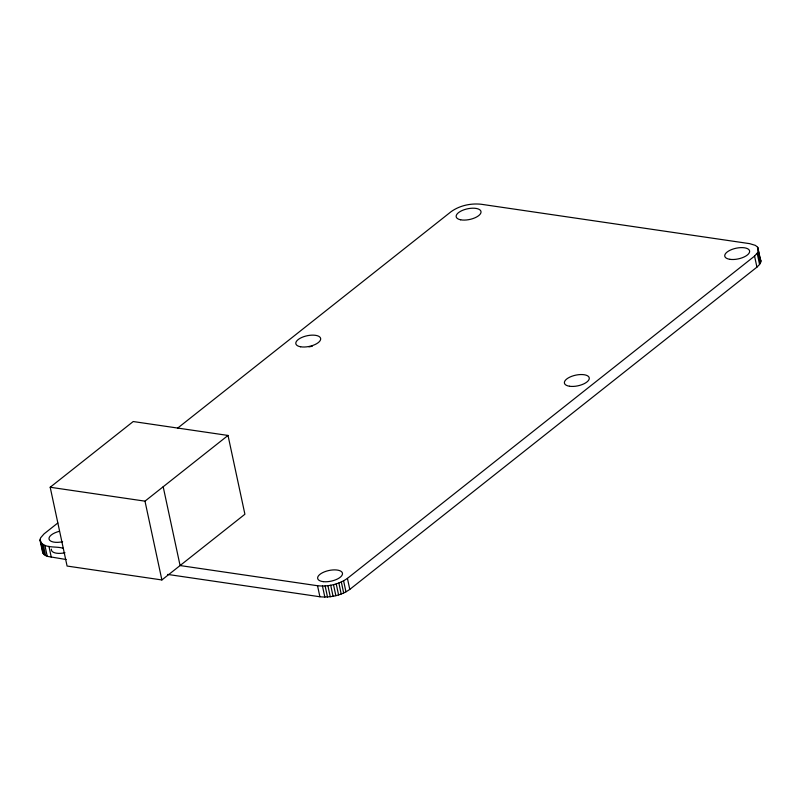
<?xml version="1.0" encoding="UTF-8"?>
<svg xmlns="http://www.w3.org/2000/svg" width="801" height="801" viewBox="0 0 801 801"><rect width="100%" height="100%" fill="white"/><g stroke="black" fill="none" stroke-linecap="round" stroke-linejoin="round"><path stroke-width="1.2" d="M66.163 559.519L47.239 556.345L44.295 554.743L42.683 552.64L40.05 540.415L40.611 537.841L44.075 533.856L57.812 522.983M42.513 550.177L42.683 552.64M167.659 574.417L319.899 596.755C330.272 597.846 341.236 595.483 349.787 589.406L756.925 267.144L759.568 264.49L760.85 261.847L757.686 247.259L755.393 245.386L749.696 243.654L481.101 204.245C470.728 203.154 459.764 205.517 451.213 211.594L177.492 428.245M163.184 486.758L180.085 565.556L317.536 585.731C327.909 586.813 338.873 584.46 347.424 578.372L754.562 256.11L758.026 252.125L758.317 248.36M50.193 487.248L133.216 421.536L228.015 435.444L244.906 514.242L161.882 579.954L67.084 566.047L50.193 487.248L144.991 501.156L228.015 435.444M40.05 540.415C43.214 549.296 56.711 545.661 63.479 548.445M760.049 258.292L760.95 260.585M757.686 247.259L760.85 261.847M758.026 252.125L760.389 263.159M757.205 253.456L759.568 264.49M754.562 256.11L756.925 267.144M347.424 578.372L349.787 589.406M343.599 580.855L345.962 591.879M341.316 581.977L343.679 593M338.843 582.988L341.206 594.022M336.22 583.879L338.583 594.913M333.486 584.63L335.859 595.664M330.703 585.231L333.066 596.264M327.899 585.681L330.272 596.705M325.136 585.952L327.509 596.985M322.463 586.052L324.826 597.085M317.536 585.731L319.899 596.755M144.991 501.156L161.882 579.954M48.941 546.312L51.304 557.346M44.876 545.311L47.239 556.345M43.244 544.58L45.607 555.614M41.932 543.709L44.295 554.743M40.15 539.153L43.314 553.741M62.618 541.726A12.686 5.447 -12.1 0 1 49.111 539.303A12.686 5.447 -12.1 0 1 59.214 531.343M309.006 346.883A12.686 5.447 -12.1 0 1 312.26 346.322M64.981 552.76A12.686 5.447 -12.1 0 1 51.404 549.146M569.491 386.242A12.686 5.447 -12.1 0 0 589.216 378.923A12.686 5.447 -12.1 0 0 571.784 376.29A12.686 5.447 -12.1 0 0 569.491 386.242M300.625 346.783A12.686 5.447 -12.1 0 0 320.58 339.664A12.686 5.447 -12.1 0 0 303.499 336.77A12.686 5.447 -12.1 0 0 300.625 346.783M460.655 219.794A12.686 5.447 -12.1 0 0 480.87 212.936A12.686 5.447 -12.1 0 0 464.24 209.702A12.686 5.447 -12.1 0 0 460.655 219.794M729.901 259.324A12.686 5.447 -12.1 0 0 749.576 251.965A12.686 5.447 -12.1 0 0 732.064 249.391A12.686 5.447 -12.1 0 0 729.901 259.324M323.244 581.646A12.686 5.447 -12.1 0 0 342.488 573.967A12.686 5.447 -12.1 0 0 324.405 571.864A12.686 5.447 -12.1 0 0 323.244 581.646"/></g></svg>
